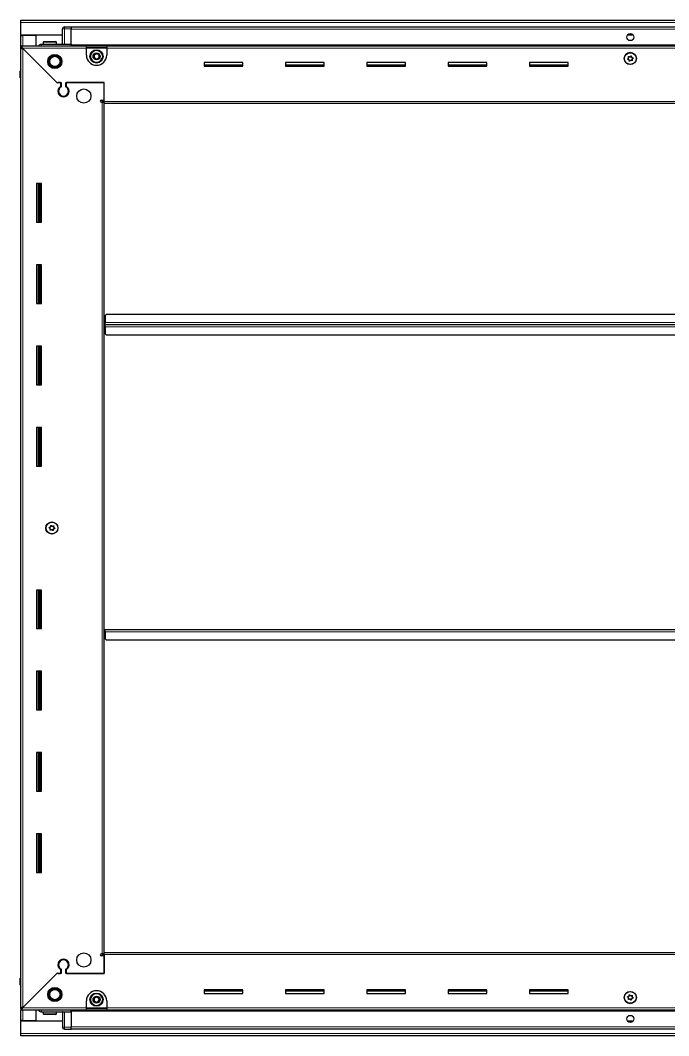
# Model space of a CAD drawing. Header units: millimetres. Extents: x 1315 to 5846, y -1245 to 1862.
# Drawn here: x 4571 to 5209, y 677 to 1676 of the extents above; entities that cross this region are included whole.
import ezdxf

# ---------------------------------------------------------------- set-up
doc = ezdxf.new("R2010")
doc.units = ezdxf.units.MM

msp = doc.modelspace()

# ---------------------------------------------------------------- linework, layer by layer
at = {"color": 7, "linetype": 'Continuous', "lineweight": 25}
for p, q in [((4571.29, 1673.72), (4571.29, 1675.82)), ((4571.29, 1675.82), (5770.29, 1675.82)), ((4571.29, 1661.32), (4571.29, 1673.72)), ((4612.97, 1668.82), (4612.97, 1668.82)), ((4614.29, 1669.32), (4620.79, 1669.32)), ((4614.29, 1669.32), (4620.79, 1669.32)), ((4620.79, 1669.32), (4620.79, 1669.32)), ((4620.79, 1669.32), (4620.79, 1669.32)), ((4620.79, 1669.32), (4620.79, 1667.32)), ((5720.79, 1669.17), (4620.79, 1669.17)), ((4612.29, 1661.32), (4571.29, 1661.32)), ((4571.29, 1660.82), (4571.29, 1661.32)), ((4571.29, 1660.82), (4573.39, 1660.82)), ((4571.29, 1650.57), (4571.29, 1660.82)), ((4572.79, 1660.82), (4572.79, 1661.32)), ((4586.29, 1660.82), (4573.39, 1660.82)), ((4586.29, 1650.57), (4586.29, 1660.82)), ((4612.29, 1652.32), (4612.29, 1667.32)), ((4620.79, 1652.32), (4620.79, 1667.32)), ((5173.66, 1661.32), (5167.92, 1661.32)), ((4571.29, 1649.07), (4571.29, 1650.57)), ((4571.29, 1650.57), (4572.29, 1650.57)), ((4571.29, 1648.57), (4571.29, 1649.07)), ((4571.29, 1649.07), (4572.29, 1649.07)), ((4571.29, 704.07), (4571.29, 1648.57)), ((4572.79, 1648.57), (4571.29, 1648.57)), ((4572.29, 1649.07), (4572.29, 1650.57)), ((4572.29, 1650.57), (4635.79, 1650.57)), ((4572.89, 1648.47), (4606.79, 1614.57)), ((4591.79, 1652.32), (4620.79, 1652.32)), ((4593.29, 1654.22), (4593.29, 1652.32)), ((4594.09, 1655.02), (4605.49, 1655.02)), ((4606.29, 1652.32), (4606.29, 1654.22)), ((4620.72, 1650.57), (4620.79, 1652.29)), ((4620.79, 1652.32), (4620.79, 1651.82)), ((4620.79, 1651.17), (5720.79, 1651.17)), ((4635.79, 1648.47), (4635.79, 1650.57)), ((4635.79, 1650.57), (4655.79, 1650.57)), ((4635.79, 1649.07), (4655.79, 1649.07)), ((4635.79, 1641.57), (4635.79, 1648.47)), ((4655.79, 1650.57), (5685.79, 1650.57)), ((4655.79, 1650.57), (4655.79, 1648.47)), ((4655.79, 1648.47), (4655.79, 1641.57)), ((4607.49, 1613.87), (4573.39, 1647.97)), ((4789.79, 1634.32), (4751.79, 1634.32)), ((4751.79, 1634.32), (4751.79, 1630.82)), ((4789.79, 1631.57), (4751.79, 1631.57)), ((4751.79, 1630.82), (4789.79, 1630.82)), ((4789.79, 1630.82), (4789.79, 1634.32)), ((4869.79, 1634.32), (4831.79, 1634.32)), ((4831.79, 1634.32), (4831.79, 1630.82)), ((4869.79, 1631.57), (4831.79, 1631.57)), ((4831.79, 1630.82), (4869.79, 1630.82)), ((4869.79, 1630.82), (4869.79, 1634.32)), ((4949.79, 1634.32), (4911.79, 1634.32)), ((4911.79, 1634.32), (4911.79, 1630.82)), ((4949.79, 1631.57), (4911.79, 1631.57)), ((4911.79, 1630.82), (4949.79, 1630.82)), ((4949.79, 1630.82), (4949.79, 1634.32)), ((5029.79, 1634.32), (4991.79, 1634.32)), ((4991.79, 1634.32), (4991.79, 1630.82)), ((5029.79, 1631.57), (4991.79, 1631.57)), ((4991.79, 1630.82), (5029.79, 1630.82)), ((5029.79, 1630.82), (5029.79, 1634.32)), ((5109.79, 1634.32), (5071.79, 1634.32)), ((5071.79, 1634.32), (5071.79, 1630.82)), ((5109.79, 1631.57), (5071.79, 1631.57)), ((5071.79, 1630.82), (5109.79, 1630.82)), ((5109.79, 1630.82), (5109.79, 1634.32)), ((4570.79, 1625.82), (4570.79, 1619.32)), ((4570.79, 1619.32), (4570.79, 1625.82)), ((4570.79, 1619.32), (4570.79, 1619.32)), ((4571.29, 1619.32), (4570.79, 1619.32)), ((4570.94, 1619.32), (4570.94, 733.32)), ((4606.79, 1614.57), (4610.99, 1614.57)), ((4608.19, 1614.57), (4607.49, 1613.87)), ((4610.29, 1614.57), (4608.19, 1614.57)), ((4610.29, 1614.57), (4610.29, 1610.68)), ((4610.99, 1614.57), (4610.99, 1610.29)), ((4615.59, 1614.57), (4653.29, 1614.57)), ((4615.59, 1610.29), (4615.59, 1614.57)), ((4616.29, 1610.68), (4616.29, 1614.57)), ((4653.29, 1614.57), (4616.29, 1614.57)), ((4653.29, 1595.92), (4653.29, 1614.57)), ((4653.29, 1597.32), (4653.29, 1614.57)), ((4611.29, 1601.71), (4611.29, 1600.95)), ((4650.44, 1597.32), (4653.29, 1597.32)), ((4651.19, 1595.32), (4650.44, 1595.32)), ((4651.19, 1595.32), (4653.29, 1595.32)), ((4653.29, 1596.32), (4651.29, 1596.32)), ((4651.29, 1596.32), (4651.29, 1595.32)), ((4653.29, 1593.82), (4653.29, 1595.92)), ((5688.29, 1593.82), (4653.29, 1593.82)), ((4653.29, 758.82), (4653.29, 1593.82)), ((4591.79, 1515.32), (4586.79, 1515.32)), ((4586.79, 1515.32), (4586.79, 1477.32)), ((4588.94, 1477.32), (4588.94, 1515.32)), ((4590.73, 1477.32), (4590.73, 1515.32)), ((4590.77, 1477.32), (4590.77, 1515.32)), ((4591.79, 1477.32), (4591.79, 1515.32)), ((4586.79, 1477.32), (4591.79, 1477.32)), ((4591.79, 1435.32), (4586.79, 1435.32)), ((4586.79, 1435.32), (4586.79, 1397.32)), ((4588.94, 1397.32), (4588.94, 1435.32)), ((4590.73, 1397.32), (4590.73, 1435.32)), ((4590.77, 1397.32), (4590.77, 1435.32)), ((4591.79, 1397.32), (4591.79, 1435.32)), ((4586.79, 1397.32), (4591.79, 1397.32)), ((4654.29, 1379.17), (4654.04, 1379.17)), ((4654.04, 1379.17), (4654.04, 1376.32)), ((4655.29, 1386.32), (4654.29, 1385.32)), ((4654.29, 1385.32), (4654.29, 1378.42)), ((5686.29, 1386.32), (4655.29, 1386.32)), ((4654.04, 1376.32), (4653.29, 1376.32)), ((4654.04, 1376.32), (4654.04, 1373.47)), ((4654.04, 1373.47), (4654.29, 1373.47)), ((4654.29, 1376.32), (4654.29, 1378.42)), ((4654.29, 1374.22), (4654.29, 1376.32)), ((5687.29, 1376.32), (4654.29, 1376.32)), ((4654.29, 1374.22), (4654.29, 1367.32)), ((4654.29, 1367.32), (4655.29, 1366.32)), ((4655.29, 1366.32), (5686.29, 1366.32)), ((4591.79, 1355.32), (4586.79, 1355.32)), ((4586.79, 1355.32), (4586.79, 1317.32)), ((4588.94, 1317.32), (4588.94, 1355.32)), ((4590.73, 1317.32), (4590.73, 1355.32)), ((4590.77, 1317.32), (4590.77, 1355.32)), ((4591.79, 1317.32), (4591.79, 1355.32)), ((4586.79, 1317.32), (4591.79, 1317.32)), ((4591.79, 1275.32), (4586.79, 1275.32)), ((4586.79, 1275.32), (4586.79, 1237.32)), ((4588.94, 1237.32), (4588.94, 1275.32)), ((4590.73, 1237.32), (4590.73, 1275.32)), ((4590.77, 1237.32), (4590.77, 1275.32)), ((4591.79, 1237.32), (4591.79, 1275.32)), ((4586.79, 1237.32), (4591.79, 1237.32)), ((4591.79, 1115.32), (4586.79, 1115.32)), ((4586.79, 1115.32), (4586.79, 1077.32)), ((4588.94, 1077.32), (4588.94, 1115.32)), ((4590.73, 1077.32), (4590.73, 1115.32)), ((4590.77, 1077.32), (4590.77, 1115.32)), ((4591.79, 1077.32), (4591.79, 1115.32)), ((4586.79, 1077.32), (4591.79, 1077.32)), ((4653.29, 1076.32), (4654.04, 1076.32)), ((4654.04, 1076.32), (4654.04, 1073.47)), ((4654.04, 1073.47), (4654.29, 1073.47)), ((4654.29, 1074.22), (4654.29, 1076.32)), ((4654.29, 1076.32), (5687.29, 1076.32)), ((4654.29, 1074.22), (4654.29, 1067.32)), ((4654.29, 1067.32), (4655.29, 1066.32)), ((4655.29, 1066.32), (5686.29, 1066.32)), ((4591.79, 1035.32), (4586.79, 1035.32)), ((4586.79, 1035.32), (4586.79, 997.32)), ((4588.94, 997.32), (4588.94, 1035.32)), ((4590.73, 997.32), (4590.73, 1035.32)), ((4590.77, 997.32), (4590.77, 1035.32)), ((4591.79, 997.32), (4591.79, 1035.32)), ((4586.79, 997.32), (4591.79, 997.32)), ((4591.79, 955.32), (4586.79, 955.32)), ((4586.79, 955.32), (4586.79, 917.32)), ((4588.94, 917.32), (4588.94, 955.32)), ((4590.73, 917.32), (4590.73, 955.32)), ((4590.77, 917.32), (4590.77, 955.32)), ((4591.79, 917.32), (4591.79, 955.32)), ((4586.79, 917.32), (4591.79, 917.32)), ((4591.79, 875.32), (4586.79, 875.32)), ((4586.79, 875.32), (4586.79, 837.32)), ((4588.94, 837.32), (4588.94, 875.32)), ((4590.73, 837.32), (4590.73, 875.32)), ((4590.77, 837.32), (4590.77, 875.32)), ((4591.79, 837.32), (4591.79, 875.32)), ((4586.79, 837.32), (4591.79, 837.32)), ((4611.29, 751.7), (4611.29, 750.94)), ((4650.44, 757.32), (4651.19, 757.32)), ((4653.29, 755.32), (4650.44, 755.32)), ((4653.29, 757.32), (4651.19, 757.32)), ((4651.29, 757.32), (4651.29, 756.32)), ((4651.29, 756.32), (4653.29, 756.32)), ((4653.29, 756.72), (4653.29, 758.82)), ((4653.29, 758.82), (5688.29, 758.82)), ((4653.29, 756.72), (4653.29, 738.07)), ((4653.29, 738.07), (4653.29, 755.32)), ((4610.29, 741.96), (4610.29, 738.07)), ((4610.99, 742.36), (4610.99, 738.07)), ((4615.59, 738.07), (4615.59, 742.36)), ((4616.29, 738.07), (4616.29, 741.96)), ((4570.79, 726.82), (4570.79, 733.32)), ((4570.79, 733.32), (4570.79, 733.32)), ((4570.79, 733.32), (4570.79, 733.32)), ((4570.79, 733.32), (4570.79, 726.82)), ((4571.29, 733.32), (4570.79, 733.32)), ((4606.79, 738.07), (4572.89, 704.17)), ((4573.39, 704.67), (4607.49, 738.77)), ((4610.99, 738.07), (4606.79, 738.07)), ((4607.49, 738.77), (4608.19, 738.07)), ((4608.19, 738.07), (4610.29, 738.07)), ((4653.29, 738.07), (4615.59, 738.07)), ((4616.29, 738.07), (4653.29, 738.07)), ((4571.29, 725.5), (4571.29, 725.5)), ((4789.79, 721.82), (4751.79, 721.82)), ((4751.79, 721.82), (4751.79, 718.32)), ((4751.79, 721.07), (4789.79, 721.07)), ((4789.79, 718.32), (4789.79, 721.82)), ((4869.79, 721.82), (4831.79, 721.82)), ((4831.79, 721.82), (4831.79, 718.32)), ((4831.79, 721.07), (4869.79, 721.07)), ((4869.79, 718.32), (4869.79, 721.82)), ((4949.79, 721.82), (4911.79, 721.82)), ((4911.79, 721.82), (4911.79, 718.32)), ((4911.79, 721.07), (4949.79, 721.07)), ((4949.79, 718.32), (4949.79, 721.82)), ((5029.79, 721.82), (4991.79, 721.82)), ((4991.79, 721.82), (4991.79, 718.32)), ((4991.79, 721.07), (5029.79, 721.07)), ((5029.79, 718.32), (5029.79, 721.82)), ((5109.79, 721.82), (5071.79, 721.82)), ((5071.79, 721.82), (5071.79, 718.32)), ((5071.79, 721.07), (5109.79, 721.07)), ((5109.79, 718.32), (5109.79, 721.82)), ((4635.79, 704.17), (4635.79, 711.07)), ((4655.79, 711.07), (4655.79, 704.17)), ((4751.79, 718.32), (4789.79, 718.32)), ((4831.79, 718.32), (4869.79, 718.32)), ((4911.79, 718.32), (4949.79, 718.32)), ((4991.79, 718.32), (5029.79, 718.32)), ((5071.79, 718.32), (5109.79, 718.32)), ((4571.29, 703.57), (4571.29, 704.07)), ((4572.79, 704.07), (4571.29, 704.07)), ((4571.29, 703.57), (4571.29, 702.07)), ((4572.29, 703.57), (4571.29, 703.57)), ((4571.29, 691.82), (4571.29, 702.07)), ((4572.29, 702.07), (4571.29, 702.07)), ((4572.29, 703.57), (4572.29, 702.07)), ((4635.79, 702.07), (4572.29, 702.07)), ((4586.29, 691.82), (4586.29, 702.07)), ((4591.79, 700.32), (4620.79, 700.32)), ((4593.29, 700.32), (4593.29, 698.42)), ((4606.29, 698.42), (4606.29, 700.32)), ((4612.29, 700.32), (4612.29, 685.32)), ((4620.79, 700.36), (4620.72, 702.07)), ((5720.79, 701.47), (4620.79, 701.47)), ((4620.79, 700.32), (4620.79, 700.82)), ((4620.79, 700.32), (4620.79, 685.32)), ((4635.79, 702.07), (4635.79, 704.17)), ((4655.79, 703.57), (4635.79, 703.57)), ((4655.79, 702.07), (4635.79, 702.07)), ((4655.79, 704.17), (4655.79, 702.07)), ((5685.79, 702.07), (4655.79, 702.07)), ((4573.39, 691.82), (4571.29, 691.82)), ((4571.29, 691.32), (4571.29, 691.82)), ((4571.29, 678.92), (4571.29, 691.32)), ((4571.29, 691.32), (4612.29, 691.32)), ((4572.79, 691.32), (4572.79, 691.82)), ((4573.39, 691.82), (4586.29, 691.82)), ((4597.86, 697.62), (4594.09, 697.62)), ((4605.49, 697.62), (4597.86, 697.62)), ((5167.92, 691.32), (5173.66, 691.32)), ((4612.29, 685.32), (4612.29, 685.32)), ((4614.29, 683.32), (4620.79, 683.32)), ((4614.29, 683.32), (4620.79, 683.32)), ((4620.79, 683.32), (4620.79, 685.32)), ((4620.79, 683.47), (5720.79, 683.47)), ((4620.79, 683.32), (4620.79, 683.32)), ((4571.29, 676.82), (4571.29, 678.92)), ((5770.29, 676.82), (4571.29, 676.82))]:
    msp.add_line(p, q, dxfattribs=at)
at = {"color": 8, "linetype": 'Continuous', "lineweight": 18}
for p, q in [((5770.29, 1673.72), (4571.29, 1673.72)), ((4614.29, 1669.32), (4614.29, 1667.32)), ((4573.39, 1660.82), (4573.39, 1661.32)), ((4573.39, 1650.57), (4573.39, 1660.82)), ((4612.29, 1667.32), (4614.29, 1667.32)), ((4614.29, 1667.32), (4614.29, 1652.32)), ((4620.79, 1667.32), (4614.29, 1667.32)), ((5720.79, 1667.17), (4620.79, 1667.17)), ((4635.79, 1648.47), (4572.89, 1648.47)), ((4593.29, 1654.22), (4606.29, 1654.22)), ((5720.79, 1651.82), (4620.79, 1651.82)), ((5720.79, 1650.59), (4620.79, 1650.59)), ((4635.79, 1648.47), (4655.79, 1648.47)), ((5685.79, 1648.47), (4655.79, 1648.47)), ((4573.39, 1647.97), (4573.39, 704.67)), ((4571.29, 1625.82), (4570.79, 1625.82)), ((4651.19, 757.32), (4651.19, 1595.32)), ((4653.29, 1595.92), (5688.29, 1595.92)), ((4588.29, 1515.32), (4588.29, 1477.32)), ((4589.53, 1515.32), (4589.53, 1477.32)), ((4588.29, 1435.32), (4588.29, 1397.32)), ((4589.53, 1435.32), (4589.53, 1397.32)), ((5687.29, 1378.42), (4654.29, 1378.42)), ((4654.29, 1374.22), (5687.29, 1374.22)), ((4588.29, 1355.32), (4588.29, 1317.32)), ((4589.53, 1355.32), (4589.53, 1317.32)), ((4588.29, 1275.32), (4588.29, 1237.32)), ((4589.53, 1275.32), (4589.53, 1237.32)), ((4588.29, 1115.32), (4588.29, 1077.32)), ((4589.53, 1115.32), (4589.53, 1077.32)), ((4654.29, 1074.22), (5687.29, 1074.22)), ((4588.29, 1035.32), (4588.29, 997.32)), ((4589.53, 1035.32), (4589.53, 997.32)), ((4588.29, 955.32), (4588.29, 917.32)), ((4589.53, 955.32), (4589.53, 917.32)), ((4588.29, 875.32), (4588.29, 837.32)), ((4589.53, 875.32), (4589.53, 837.32)), ((5688.29, 756.72), (4653.29, 756.72)), ((4571.29, 726.82), (4570.79, 726.82)), ((4572.89, 704.17), (4635.79, 704.17)), ((4573.39, 691.82), (4573.39, 702.07)), ((4614.29, 685.32), (4614.29, 700.32)), ((4620.79, 702.06), (5720.79, 702.06)), ((4620.79, 700.82), (5720.79, 700.82)), ((4655.79, 704.17), (4635.79, 704.17)), ((4655.79, 704.17), (5685.79, 704.17)), ((4573.39, 691.32), (4573.39, 691.82)), ((4597.59, 698.42), (4593.29, 698.42)), ((4606.29, 698.42), (4597.59, 698.42)), ((4612.29, 685.32), (4614.29, 685.32)), ((4620.79, 685.32), (4614.29, 685.32)), ((4614.29, 683.32), (4614.29, 685.32)), ((4620.79, 685.47), (5720.79, 685.47)), ((5770.29, 678.92), (4571.29, 678.92))]:
    msp.add_line(p, q, dxfattribs=at)
at = {"color": 7, "linetype": 'Continuous', "lineweight": 25}
for centre, radius in [((5170.79, 1659.32), 3.5), ((4604.79, 1635.32), 7), ((4604.79, 1635.32), 6.02), ((4604.79, 1635.32), 5.1), ((4645.79, 1640.32), 6.5), ((4645.79, 1640.32), 3.46), ((5170.79, 1638.32), 6), ((5170.79, 1638.17), 5.78), ((5170.79, 1638.17), 1.85), ((4633.29, 1601.32), 7), ((4601.79, 1176.32), 6), ((4601.94, 1176.32), 5.79), ((4601.94, 1176.32), 1.85), ((4633.29, 751.32), 7), ((4604.79, 717.32), 7), ((4604.79, 717.32), 6.02), ((4604.79, 717.32), 5.1), ((5170.79, 714.32), 6), ((5170.79, 714.47), 5.79), ((4645.79, 712.32), 6.5), ((4645.79, 712.32), 3.46), ((5170.79, 714.47), 1.85), ((5170.79, 693.32), 3.5)]:
    msp.add_circle(centre, radius, dxfattribs=at)
at = {"color": 8, "linetype": 'Continuous', "lineweight": 18}
for centre in [(4645.79, 1640.32), (4645.79, 712.32)]:
    msp.add_circle(centre, 5.7, dxfattribs=at)
at = {"color": 7, "linetype": 'Continuous', "lineweight": 25}
for centre, radius, start, end in [((4614.29, 1667.32), 2, 90, 180), ((4614.29, 1667.32), 2, 90, 131.40962), ((4594.09, 1654.22), 0.8, 90, 180), ((4605.49, 1654.22), 0.8, 0, 90), ((4612.09, 1652.52), 0.2, 270, 0), ((4645.79, 1641.57), 10, 180, 270), ((4645.79, 1640.32), 2.5, 134.01559, 194.01559), ((4645.79, 1640.32), 2.5, 194.01559, 254.01559), ((4645.79, 1640.32), 2.5, 74.01559, 134.01559), ((4645.79, 1640.32), 2.5, 254.01559, 314.01559), ((4645.79, 1641.57), 10, 270, 0), ((4645.79, 1640.32), 2.5, 14.01559, 74.01559), ((4645.79, 1640.32), 2.5, 314.01559, 14.01559), ((4572.79, 1625.82), 2, 138.59038, 180), ((4613.29, 1606.07), 5.5, 123.05573, 56.94427), ((4613.29, 1606.07), 4.8, 118.63099, 61.36901), ((4650.44, 1596.32), 1, 90, 270), ((4613.29, 746.57), 5.5, 303.05573, 236.94427), ((4613.29, 746.57), 4.8, 298.63099, 241.36901), ((4650.44, 756.32), 1, 90, 270), ((4572.79, 726.82), 2, 180, 221.40962), ((4572.79, 726.82), 2, 180, 221.40962), ((4645.79, 711.07), 10, 90, 180), ((4645.79, 711.07), 10, 0, 90), ((4645.79, 712.32), 2.5, 127.47401, 187.47401), ((4645.79, 712.32), 2.5, 187.47401, 247.47401), ((4645.79, 712.32), 2.5, 67.47401, 127.47401), ((4645.79, 712.32), 2.5, 247.47401, 307.47401), ((4645.79, 712.32), 2.5, 7.47401, 67.47401), ((4645.79, 712.32), 2.5, 307.47401, 7.47401), ((4612.09, 700.12), 0.2, 0, 90), ((4594.09, 698.42), 0.8, 180, 270), ((4605.49, 698.42), 0.8, 270, 0), ((4614.29, 685.32), 2, 180, 270), ((4614.29, 685.32), 2, 180, 270)]:
    msp.add_arc(centre, radius, start, end, dxfattribs=at)
for points, knots in [([(4571.29, 1648.57), (4571.32, 1648.53), (4571.37, 1648.44), (4571.76, 1648.3), (4572.32, 1648.17), (4572.9, 1648.06), (4573.26, 1648), (4573.39, 1647.97)], [0, 0, 0, 0, 0.230255, 0.448522, 0.666786, 0.88505, 1, 1, 1, 1]), ([(4572.89, 1648.47), (4572.84, 1648.73), (4572.75, 1649.22), (4572.62, 1649.86), (4572.49, 1650.33), (4572.38, 1650.55), (4572.31, 1650.57), (4572.29, 1650.57)], [0, 0, 0, 0, 0.230255, 0.448522, 0.666786, 0.88505, 1, 1, 1, 1]), ([(4588.58, 1650.57), (4588.69, 1650.77), (4589.08, 1651.42), (4590.24, 1652.13), (4591.27, 1652.26), (4591.79, 1652.32)], [0, 0, 0, 0, 0.18225, 0.591125, 1, 1, 1, 1]), ([(4620.79, 1652.32), (4620.79, 1652.29), (4620.79, 1652.21), (4620.79, 1651.59), (4620.79, 1651.03), (4620.79, 1650.66), (4620.79, 1650.65)], [0, 0, 0, 0, 0.330266, 0.660532, 0.990799, 1, 1, 1, 1]), ([(4643.02, 1641.12), (4643.39, 1641.48), (4644.08, 1642.15), (4644.77, 1642.81), (4645.09, 1643.12)], [0, 0, 0, 0, 0.534686, 1, 1, 1, 1]), ([(4643.71, 1638.32), (4643.63, 1638.65), (4643.43, 1639.45), (4643.19, 1640.42), (4643.05, 1641), (4643.02, 1641.12)], [0, 0, 0, 0, 0.362901, 0.866875, 1, 1, 1, 1]), ([(4645.09, 1643.12), (4645.59, 1642.98), (4646.51, 1642.72), (4647.44, 1642.45), (4647.87, 1642.33)], [0, 0, 0, 0, 0.5346859, 1, 1, 1, 1]), ([(4648.57, 1639.53), (4648.19, 1639.17), (4647.5, 1638.5), (4646.81, 1637.83), (4646.49, 1637.52)], [0, 0, 0, 0, 0.534686, 1, 1, 1, 1]), ([(4647.87, 1642.33), (4647.9, 1642.21), (4648.04, 1641.63), (4648.28, 1640.66), (4648.48, 1639.86), (4648.57, 1639.53)], [0, 0, 0, 0, 0.133125, 0.637099, 1, 1, 1, 1]), ([(5168.91, 1640.24), (5168.9, 1640.23), (5168.88, 1640.21), (5168.87, 1640.15), (5168.88, 1640.01), (5168.98, 1639.64), (5169.12, 1639.11), (5168.95, 1638.5), (5168.59, 1638.13), (5168.29, 1637.88), (5168.11, 1637.72), (5168.06, 1637.64), (5168.05, 1637.6), (5168.06, 1637.57), (5168.07, 1637.54), (5168.12, 1637.49), (5168.37, 1637.39), (5168.84, 1637.29), (5169.48, 1636.98), (5169.73, 1636.31), (5169.79, 1635.84), (5169.86, 1635.58), (5169.9, 1635.53), (5169.93, 1635.51), (5169.96, 1635.5), (5170, 1635.51), (5170.04, 1635.52), (5170.1, 1635.57), (5170.27, 1635.72), (5170.54, 1635.99), (5170.95, 1636.31), (5171.57, 1636.42), (5172.08, 1636.23), (5172.45, 1636.1), (5172.59, 1636.07), (5172.65, 1636.09), (5172.68, 1636.1), (5172.7, 1636.13), (5172.71, 1636.19), (5172.7, 1636.34), (5172.6, 1636.71), (5172.46, 1637.23), (5172.63, 1637.84), (5172.99, 1638.21), (5173.29, 1638.46), (5173.47, 1638.63), (5173.52, 1638.71), (5173.53, 1638.75), (5173.53, 1638.78), (5173.51, 1638.81), (5173.46, 1638.85), (5173.21, 1638.95), (5172.74, 1639.06), (5172.1, 1639.37), (5171.85, 1640.03), (5171.79, 1640.51), (5171.72, 1640.76), (5171.68, 1640.82), (5171.65, 1640.84), (5171.62, 1640.85), (5171.58, 1640.84), (5171.55, 1640.82), (5171.48, 1640.78), (5171.31, 1640.63), (5171.04, 1640.36), (5170.63, 1640.04), (5170.01, 1639.93), (5169.5, 1640.11), (5169.13, 1640.25), (5168.99, 1640.27), (5168.93, 1640.26), (5168.91, 1640.25), (5168.91, 1640.24)], [0, 0, 0, 0, 0.002009, 0.00442, 0.009365, 0.025528, 0.067705, 0.095786, 0.124646, 0.150342, 0.160519, 0.163394, 0.165697, 0.167245, 0.168874, 0.17077, 0.178606, 0.211994, 0.249994, 0.287995, 0.321383, 0.329219, 0.331115, 0.332744, 0.334292, 0.336217, 0.338535, 0.341318, 0.349662, 0.375358, 0.404217, 0.432298, 0.474475, 0.490639, 0.496669, 0.49844, 0.5, 0.502009, 0.50442, 0.509365, 0.525528, 0.567705, 0.595786, 0.624646, 0.650342, 0.660519, 0.663394, 0.665697, 0.667245, 0.668874, 0.67077, 0.678606, 0.711994, 0.749994, 0.787995, 0.821383, 0.829219, 0.831115, 0.832744, 0.834292, 0.836217, 0.838535, 0.841318, 0.849662, 0.875358, 0.904217, 0.932298, 0.974475, 0.990639, 0.996669, 0.99844, 1, 1, 1, 1]), ([(4646.49, 1637.52), (4645.99, 1637.66), (4645.07, 1637.93), (4644.14, 1638.19), (4643.71, 1638.32)], [0, 0, 0, 0, 0.534686, 1, 1, 1, 1]), ([(4603.58, 1178.6), (4603.57, 1178.6), (4603.54, 1178.61), (4603.48, 1178.61), (4603.34, 1178.57), (4603, 1178.4), (4602.51, 1178.15), (4601.88, 1178.19), (4601.45, 1178.47), (4601.14, 1178.71), (4600.94, 1178.85), (4600.86, 1178.88), (4600.81, 1178.89), (4600.78, 1178.87), (4600.76, 1178.85), (4600.72, 1178.79), (4600.68, 1178.53), (4600.67, 1178.05), (4600.5, 1177.36), (4599.9, 1176.98), (4599.45, 1176.82), (4599.21, 1176.7), (4599.17, 1176.64), (4599.15, 1176.61), (4599.15, 1176.58), (4599.17, 1176.55), (4599.19, 1176.51), (4599.25, 1176.46), (4599.43, 1176.32), (4599.75, 1176.11), (4600.15, 1175.79), (4600.39, 1175.2), (4600.31, 1174.66), (4600.25, 1174.28), (4600.26, 1174.13), (4600.28, 1174.07), (4600.3, 1174.05), (4600.34, 1174.03), (4600.4, 1174.04), (4600.54, 1174.08), (4600.88, 1174.25), (4601.37, 1174.49), (4602, 1174.46), (4602.44, 1174.18), (4602.74, 1173.94), (4602.94, 1173.8), (4603.03, 1173.77), (4603.07, 1173.76), (4603.1, 1173.77), (4603.12, 1173.8), (4603.16, 1173.86), (4603.2, 1174.12), (4603.21, 1174.6), (4603.38, 1175.29), (4603.98, 1175.67), (4604.43, 1175.82), (4604.67, 1175.95), (4604.71, 1176), (4604.73, 1176.03), (4604.73, 1176.06), (4604.71, 1176.1), (4604.69, 1176.13), (4604.63, 1176.19), (4604.45, 1176.33), (4604.13, 1176.53), (4603.73, 1176.86), (4603.49, 1177.45), (4603.57, 1177.98), (4603.63, 1178.37), (4603.62, 1178.52), (4603.6, 1178.57), (4603.58, 1178.59), (4603.58, 1178.6)], [0, 0, 0, 0, 0.002009, 0.00442, 0.009365, 0.025528, 0.067705, 0.095786, 0.124646, 0.150342, 0.160519, 0.163394, 0.165697, 0.167245, 0.168874, 0.17077, 0.178606, 0.211994, 0.249994, 0.287995, 0.321383, 0.329219, 0.331115, 0.332744, 0.334292, 0.336217, 0.338535, 0.341318, 0.349662, 0.375358, 0.404217, 0.432298, 0.474475, 0.490639, 0.496669, 0.49844, 0.5, 0.502009, 0.50442, 0.509365, 0.525528, 0.567705, 0.595786, 0.624646, 0.650342, 0.660519, 0.663394, 0.665697, 0.667245, 0.668874, 0.67077, 0.678606, 0.711994, 0.749994, 0.787995, 0.821383, 0.829219, 0.831115, 0.832744, 0.834292, 0.836217, 0.838535, 0.841318, 0.849662, 0.875358, 0.904217, 0.932298, 0.974475, 0.990639, 0.996669, 0.99844, 1, 1, 1, 1]), ([(4643.12, 713.43), (4643.22, 713.51), (4643.7, 713.87), (4644.49, 714.48), (4645.14, 714.98), (4645.41, 715.19)], [0, 0, 0, 0, 0.133125, 0.637099, 1, 1, 1, 1]), ([(4643.5, 710.57), (4643.43, 711.08), (4643.31, 712.03), (4643.18, 712.99), (4643.12, 713.43)], [0, 0, 0, 0, 0.534686, 1, 1, 1, 1]), ([(4646.17, 709.46), (4645.69, 709.66), (4644.8, 710.03), (4643.91, 710.4), (4643.5, 710.57)], [0, 0, 0, 0, 0.534686, 1, 1, 1, 1]), ([(4645.41, 715.19), (4645.89, 714.99), (4646.78, 714.62), (4647.67, 714.25), (4648.08, 714.08)], [0, 0, 0, 0, 0.534686, 1, 1, 1, 1]), ([(4648.46, 711.22), (4648.18, 711.01), (4647.53, 710.51), (4646.74, 709.9), (4646.26, 709.54), (4646.17, 709.46)], [0, 0, 0, 0, 0.362901, 0.866875, 1, 1, 1, 1]), ([(4648.08, 714.08), (4648.15, 713.57), (4648.27, 712.61), (4648.4, 711.66), (4648.46, 711.22)], [0, 0, 0, 0, 0.534686, 1, 1, 1, 1]), ([(5168.91, 712.4), (5168.92, 712.4), (5168.94, 712.38), (5169, 712.38), (5169.14, 712.4), (5169.5, 712.54), (5170.01, 712.72), (5170.63, 712.61), (5171.04, 712.29), (5171.31, 712.01), (5171.49, 711.85), (5171.58, 711.81), (5171.62, 711.8), (5171.65, 711.81), (5171.68, 711.83), (5171.72, 711.88), (5171.79, 712.14), (5171.85, 712.61), (5172.1, 713.28), (5172.74, 713.59), (5173.21, 713.69), (5173.46, 713.79), (5173.51, 713.84), (5173.53, 713.87), (5173.53, 713.9), (5173.52, 713.93), (5173.5, 713.97), (5173.45, 714.04), (5173.28, 714.19), (5172.99, 714.43), (5172.63, 714.8), (5172.46, 715.41), (5172.6, 715.94), (5172.7, 716.32), (5172.71, 716.47), (5172.69, 716.52), (5172.67, 716.55), (5172.64, 716.56), (5172.58, 716.57), (5172.44, 716.54), (5172.08, 716.41), (5171.57, 716.23), (5170.95, 716.34), (5170.54, 716.66), (5170.27, 716.94), (5170.09, 717.09), (5170, 717.14), (5169.96, 717.15), (5169.93, 717.14), (5169.9, 717.12), (5169.86, 717.06), (5169.79, 716.81), (5169.73, 716.33), (5169.48, 715.67), (5168.84, 715.36), (5168.37, 715.25), (5168.12, 715.15), (5168.07, 715.11), (5168.06, 715.08), (5168.05, 715.05), (5168.06, 715.01), (5168.08, 714.98), (5168.13, 714.91), (5168.3, 714.76), (5168.59, 714.52), (5168.95, 714.14), (5169.12, 713.53), (5168.98, 713.01), (5168.88, 712.63), (5168.87, 712.48), (5168.89, 712.43), (5168.9, 712.41), (5168.91, 712.4)], [0, 0, 0, 0, 0.002009, 0.00442, 0.009365, 0.025528, 0.067705, 0.095786, 0.124646, 0.150342, 0.160519, 0.163394, 0.165697, 0.167245, 0.168874, 0.17077, 0.178606, 0.211994, 0.249994, 0.287995, 0.321383, 0.329219, 0.331115, 0.332744, 0.334292, 0.336217, 0.338535, 0.341318, 0.349662, 0.375358, 0.404217, 0.432298, 0.474475, 0.490639, 0.496669, 0.49844, 0.5, 0.502009, 0.50442, 0.509365, 0.525528, 0.567705, 0.595786, 0.624646, 0.650342, 0.660519, 0.663394, 0.665697, 0.667245, 0.668874, 0.67077, 0.678606, 0.711994, 0.749994, 0.787995, 0.821383, 0.829219, 0.831115, 0.832744, 0.834292, 0.836217, 0.838535, 0.841318, 0.849662, 0.875358, 0.904217, 0.932298, 0.974475, 0.990639, 0.996669, 0.99844, 1, 1, 1, 1]), ([(4573.39, 704.67), (4573.14, 704.63), (4572.64, 704.54), (4572, 704.4), (4571.54, 704.27), (4571.32, 704.16), (4571.3, 704.1), (4571.29, 704.07)], [0, 0, 0, 0, 0.230255, 0.448522, 0.666786, 0.88505, 1, 1, 1, 1]), ([(4572.29, 702.07), (4572.34, 702.1), (4572.43, 702.15), (4572.56, 702.55), (4572.69, 703.1), (4572.8, 703.68), (4572.87, 704.05), (4572.89, 704.17)], [0, 0, 0, 0, 0.230255, 0.448522, 0.666786, 0.88505, 1, 1, 1, 1]), ([(4588.58, 702.07), (4588.69, 701.87), (4589.08, 701.22), (4590.24, 700.51), (4591.27, 700.39), (4591.79, 700.32)], [0, 0, 0, 0, 0.18225, 0.591125, 1, 1, 1, 1]), ([(4620.79, 700.32), (4620.79, 700.36), (4620.79, 700.44), (4620.79, 701.05), (4620.79, 701.63), (4620.79, 702.03), (4620.79, 702.06)], [0, 0, 0, 0, 0.3242788, 0.6485576, 0.9728365, 1, 1, 1, 1])]:
    msp.add_open_spline(points, degree=3, knots=knots, dxfattribs=at)
for points in [[(4572.89, 1648.47), (4572.84, 1648.55), (4572.74, 1648.71), (4572.59, 1648.91), (4572.44, 1649.05), (4572.34, 1649.06), (4572.29, 1649.07)], [(4572.79, 1648.57), (4572.8, 1648.52), (4572.82, 1648.42), (4572.96, 1648.27), (4573.15, 1648.12), (4573.31, 1648.02), (4573.39, 1647.97)], [(4572.29, 703.57), (4572.34, 703.58), (4572.44, 703.6), (4572.59, 703.74), (4572.74, 703.94), (4572.84, 704.09), (4572.89, 704.17)], [(4573.39, 704.67), (4573.31, 704.62), (4573.15, 704.52), (4572.96, 704.37), (4572.82, 704.22), (4572.8, 704.12), (4572.79, 704.07)]]:
    msp.add_open_spline(points, degree=3, dxfattribs=at)
at = {"color": 8, "linetype": 'Continuous', "lineweight": 18}
for points, knots in [([(4591.79, 1652.32), (4591.79, 1652.28), (4591.79, 1652.2), (4591.79, 1651.77), (4591.79, 1651.31), (4591.79, 1650.9), (4591.79, 1650.63), (4591.79, 1650.57)], [0, 0, 0, 0, 0.3597529, 0.5534142, 0.7511852, 0.9489563, 1, 1, 1, 1]), ([(4591.79, 700.32), (4591.79, 700.37), (4591.79, 700.44), (4591.79, 700.88), (4591.79, 701.33), (4591.79, 701.75), (4591.79, 702.02), (4591.79, 702.07)], [0, 0, 0, 0, 0.359753, 0.553414, 0.751185, 0.948956, 1, 1, 1, 1])]:
    msp.add_open_spline(points, degree=3, knots=knots, dxfattribs=at)

doc.saveas('drawing.dxf')
